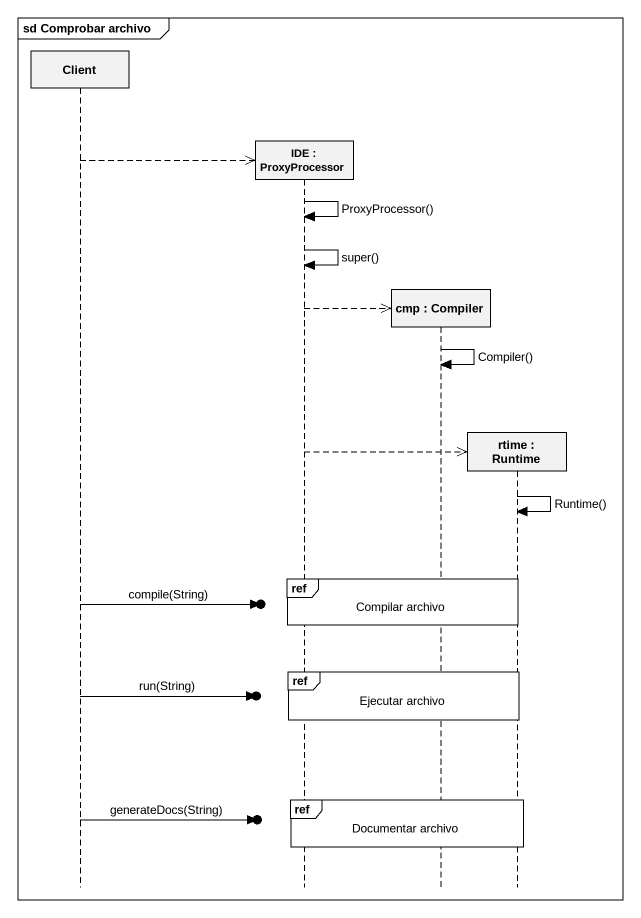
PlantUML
@startuml
mainframe sd Comprobar archivo
hide footbox
participant Client
participant "IDE : ProxyProcessor" as IDE
participant "cmp : Compiler" as cmp
participant "rtime : Runtime" as rtime

Client -->> IDE **
IDE -> IDE : ProxyProcessor()
IDE -> IDE : super()
IDE -->> cmp **
cmp -> cmp : Compiler()
IDE -->> rtime **
rtime -> rtime : Runtime()
ref over IDE, cmp, rtime : Compilar archivo
Client ->o] : compile(String)
ref over IDE, cmp, rtime : Ejecutar archivo
Client ->o] : run(String)
ref over IDE, cmp, rtime : Documentar archivo
Client ->o] : generateDocs(String)
@enduml
